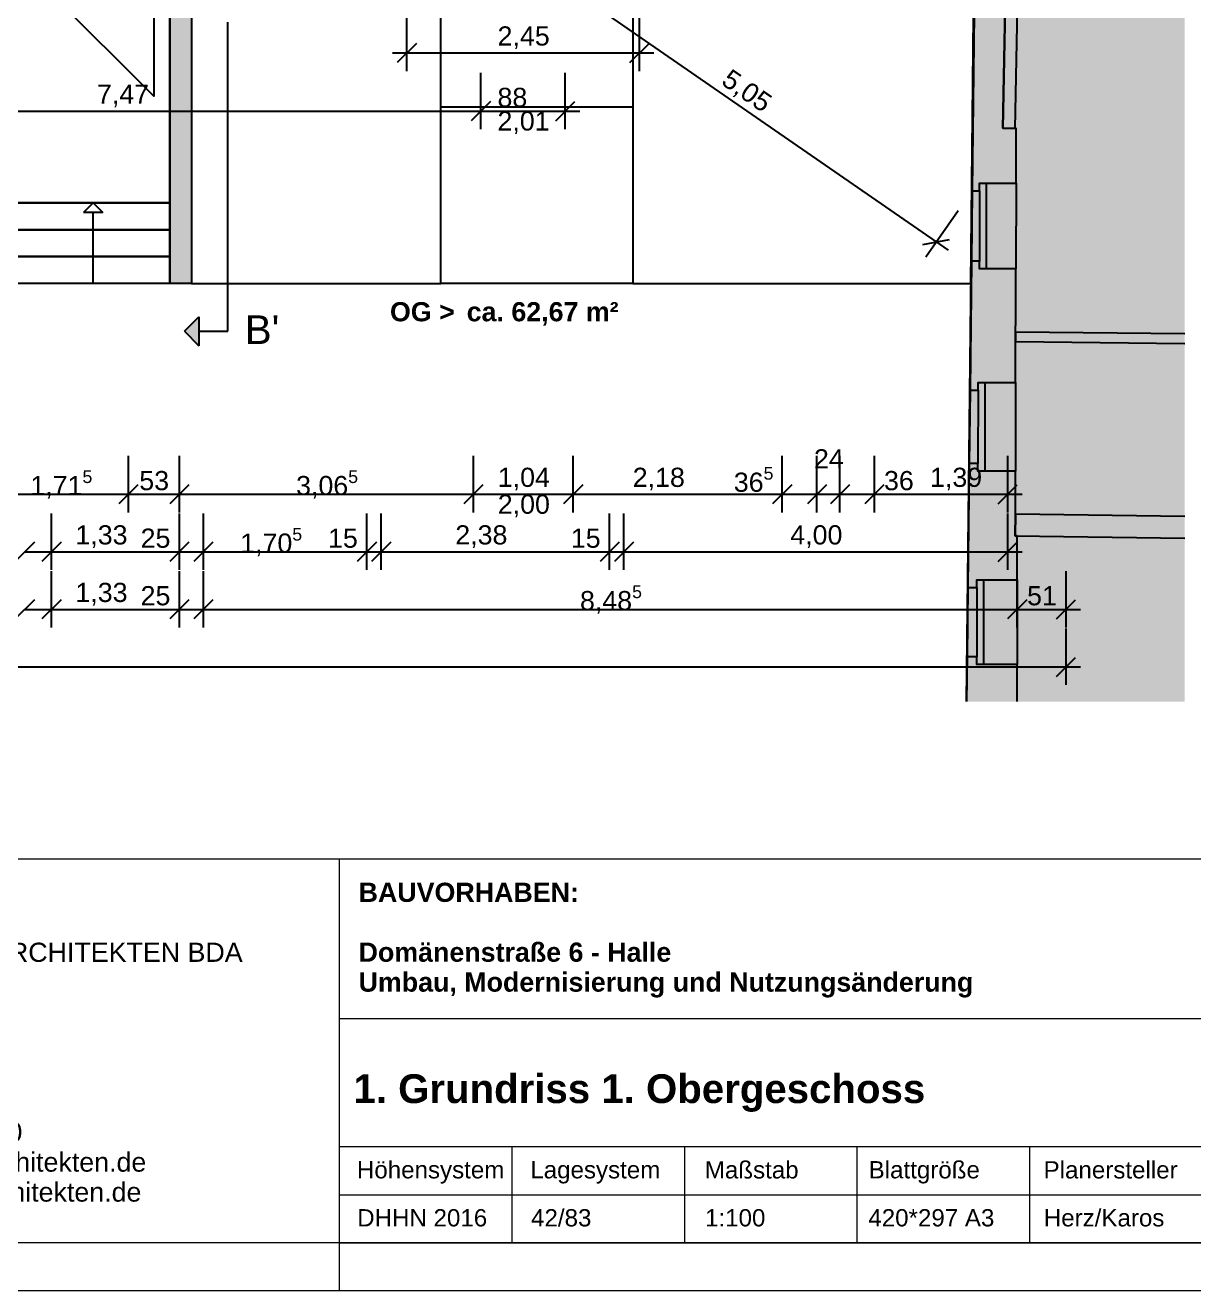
# Model space of a CAD drawing. Header units: centimetres. Extents: x 0 to 44.9, y 0 to 29.7.
# Drawn here: x 19.72 to 31.91, y 0 to 13.19 of the extents above; entities that cross this region are included whole.
import ezdxf
from ezdxf.xclip import XClip

# ---------------------------------------------------------------- set-up
doc = ezdxf.new("R2010")
doc.units = ezdxf.units.CM
doc.header["$MEASUREMENT"] = 0
doc.header["$XCLIPFRAME"] = 0
doc.linetypes.add('Strichpunktlinie', pattern=[0.670278, 0.352778, -0.176389, 0, -0.141111])
for name, color, linetype in [('A-Bemaßung 1_100', 7, 'Continuous'), ('A-Bemaßung 1_200', 7, 'Continuous'), ('A-Räume NEU.Neu', 7, 'Continuous'), ('A-Schnittlinien.Marker', 7, 'Continuous'), ('A-Schraffuren', 7, 'Continuous'), ('A-Treppen', 7, 'Continuous'), ('A-Wand Aussen', 7, 'Continuous'), ('A-Wand Innen', 7, 'Continuous'), ('FENSTERRAHMEN', 7, 'Continuous'), ('FENSTERÖFFNUNG', 7, 'Continuous'), ('Layout-Plankopf.Layout', 7, 'Continuous'), ('Layout-Zeichnung.Layout', 7, 'Continuous'), ('Neubau_A-Bemaßung 1_100', 7, 'Continuous'), ('Neubau_A-Treppen', 7, 'Continuous'), ('Neubau_A-Wand Aussen', 7, 'Continuous'), ('Treppe_Rampe', 7, 'Continuous')]:
    doc.layers.add(name, color=color, linetype=linetype)
doc.styles.add('ERSTELLTER_STIL_3', font='')
doc.styles.add('ERSTELLTER_STIL_4', font='')
doc.styles.get('ERSTELLTER_STIL_3').set_extended_font_data('Arial')
doc.styles.get('ERSTELLTER_STIL_4').set_extended_font_data('Arial', bold=True)

# ---------------------------------------------------------------- blocks, each defined once
blk = doc.blocks.new('Planrahmen 25[1]', base_point=(42, 0))
at = {"layer": 'Layout-Plankopf.Layout', "color": 7, "linetype": 'Continuous', "lineweight": 13, "ltscale": 10}
for p, q in [((41.5, 0.5), (2, 0.5)), ((23, 0), (23, 0.5)), ((42, 0), (0, 0))]:
    blk.add_line(p, q, dxfattribs=at)
blk = doc.blocks.new('Zeichnung_2_1', base_point=(5.828, 14.236))
at = {"linetype": 'Continuous', "lineweight": 0, "true_color": 0x777777}
blk.add_hatch(color=8, dxfattribs=at).paths.add_polyline_path([(29.625, 14.343), (29.539, 6.142), (31.815, 6.142), (31.815, 13.775), (35.6, 13.775), (35.6, 14.636), (30.579, 14.791), (30.576, 14.343)])
at = {"layer": 'A-Schnittlinien.Marker', "linetype": 'Continuous', "lineweight": 0, "true_color": 0x000000}
blk.add_hatch(color=18, dxfattribs=at).paths.add_polyline_path([(21.383, 10.004), (21.533, 9.854), (21.533, 10.154)])
at = {"layer": 'A-Schraffuren', "linetype": 'Continuous', "lineweight": 13, "true_color": 0x9f9f9f}
for points in [[(29.598, 11.47), (29.674, 11.47), (29.675, 11.55), (30.055, 11.549), (30.056, 12.12), (29.918, 12.121), (29.954, 14.101), (32.149, 14.155), (32.964, 14.175), (34.498, 14.224), (34.489, 14.474), (34.569, 14.477), (34.561, 14.605), (33.08, 14.575), (32.064, 14.569), (29.631, 14.555)], [(30.053, 10.655), (29.673, 10.656), (29.673, 10.736), (29.59, 10.736), (29.575, 9.391), (29.66, 9.391), (29.66, 9.471), (30.051, 9.47)], [(29.658, 8.625), (29.567, 8.625), (29.553, 7.331), (29.647, 7.331), (29.647, 7.411), (30.046, 7.411), (30.067, 7.411), (30.067, 7.87), (30.047, 7.87), (30.048, 8.096), (30.049, 8.544), (29.658, 8.545)], [(29.545, 6.608), (29.54, 6.142), (30.067, 6.142), (30.067, 6.528), (29.647, 6.528), (29.647, 6.608)]]:
    blk.add_hatch(color=253, dxfattribs=at).paths.add_polyline_path(points)
at = {"layer": 'Neubau_A-Wand Aussen', "linetype": 'Continuous', "lineweight": 18, "true_color": 0xefefef}
blk.add_hatch(color=7, dxfattribs=at).paths.add_polyline_path([(21.233, 10.503), (21.456, 10.503), (21.456, 13.504), (21.233, 13.504)])
at = {"color": 7, "linetype": 'Continuous', "lineweight": 25, "ltscale": 10, "flags": 128}
blk.add_lwpolyline([(35.6, 14.636), (30.579, 14.791), (30.576, 14.343), (29.625, 14.343), (29.539, 6.142)], dxfattribs=at)
at = {"layer": 'A-Bemaßung 1_100', "color": 7, "linetype": 'Continuous', "lineweight": 25, "ltscale": 10}
for p, q in [((24.473, 12.112), (24.473, 12.7)), ((25.355, 12.112), (25.355, 12.7)), ((17.003, 12.3), (24.473, 12.3)), ((24.574, 12.4), (24.373, 12.199)), ((24.473, 12.3), (25.355, 12.3)), ((25.255, 12.199), (25.455, 12.4)), ((25.355, 12.3), (25.505, 12.3)), ((20.799, 8.116), (20.799, 8.704)), ((21.331, 8.116), (21.331, 8.704)), ((24.397, 8.116), (24.397, 8.704)), ((25.437, 8.116), (25.437, 8.704)), ((27.616, 8.116), (27.616, 8.704)), ((27.979, 8.116), (27.979, 8.704)), ((28.219, 8.116), (28.219, 8.704)), ((28.578, 8.116), (28.578, 8.704)), ((29.968, 8.116), (29.968, 8.704)), ((20.899, 8.404), (20.699, 8.204)), ((21.431, 8.404), (21.231, 8.204)), ((24.497, 8.404), (24.297, 8.204)), ((25.537, 8.404), (25.337, 8.204)), ((27.716, 8.404), (27.516, 8.204)), ((28.079, 8.404), (27.879, 8.204)), ((28.319, 8.404), (28.119, 8.204)), ((28.678, 8.404), (28.477, 8.204)), ((29.867, 8.204), (30.068, 8.404)), ((19.084, 8.304), (20.799, 8.304)), ((20.799, 8.304), (21.331, 8.304)), ((21.331, 8.304), (24.397, 8.304)), ((24.397, 8.304), (25.437, 8.304)), ((25.437, 8.304), (27.616, 8.304)), ((27.616, 8.304), (27.979, 8.304)), ((27.979, 8.304), (28.219, 8.304)), ((28.219, 8.304), (28.578, 8.304)), ((28.578, 8.304), (29.968, 8.304)), ((29.968, 8.304), (30.118, 8.304)), ((19.998, 7.516), (19.998, 8.104)), ((21.331, 7.516), (21.331, 8.104)), ((21.581, 7.516), (21.581, 8.104)), ((23.285, 7.516), (23.285, 8.104)), ((23.435, 7.516), (23.435, 8.104)), ((25.817, 7.516), (25.817, 8.104)), ((25.967, 7.516), (25.967, 8.104)), ((29.968, 7.516), (29.968, 8.104)), ((19.819, 7.804), (19.618, 7.604)), ((20.099, 7.804), (19.898, 7.604)), ((21.431, 7.804), (21.231, 7.604)), ((21.681, 7.804), (21.481, 7.604)), ((23.385, 7.804), (23.185, 7.604)), ((23.535, 7.804), (23.335, 7.604)), ((25.917, 7.804), (25.717, 7.604)), ((26.067, 7.804), (25.867, 7.604)), ((29.867, 7.604), (30.068, 7.804)), ((19.718, 7.704), (19.998, 7.704)), ((19.998, 7.704), (21.331, 7.704)), ((21.331, 7.704), (21.581, 7.704)), ((21.581, 7.704), (23.285, 7.704)), ((23.285, 7.704), (23.435, 7.704)), ((23.435, 7.704), (25.817, 7.704)), ((25.817, 7.704), (25.967, 7.704)), ((25.967, 7.704), (29.968, 7.704)), ((29.968, 7.704), (30.118, 7.704)), ((19.998, 6.916), (19.998, 7.504)), ((21.331, 6.916), (21.331, 7.504)), ((21.581, 6.916), (21.581, 7.504)), ((30.068, 6.916), (30.068, 7.504)), ((30.576, 6.916), (30.576, 7.504)), ((19.819, 7.204), (19.618, 7.004)), ((20.099, 7.204), (19.898, 7.004)), ((21.431, 7.204), (21.231, 7.004)), ((21.681, 7.204), (21.481, 7.004)), ((30.168, 7.204), (29.967, 7.004)), ((30.476, 7.004), (30.676, 7.204)), ((19.718, 7.104), (19.998, 7.104)), ((19.998, 7.104), (21.331, 7.104)), ((21.331, 7.104), (21.581, 7.104)), ((21.581, 7.104), (30.068, 7.104)), ((30.068, 7.104), (30.576, 7.104)), ((30.576, 7.104), (30.726, 7.104)), ((30.576, 6.316), (30.576, 6.904)), ((30.476, 6.404), (30.676, 6.604)), ((5.828, 6.504), (30.576, 6.504)), ((30.576, 6.504), (30.726, 6.504))]:
    blk.add_line(p, q, dxfattribs=at)
at = {"layer": 'A-Bemaßung 1_200', "color": 7, "linetype": 'Continuous', "lineweight": 25, "ltscale": 10}
for p, q in [((25.067, 13.808), (29.223, 10.935)), ((29.116, 10.781), (29.45, 11.264)), ((29.084, 10.91), (29.362, 10.961)), ((29.223, 10.935), (29.346, 10.85))]:
    blk.add_line(p, q, dxfattribs=at)
at = {"layer": 'A-Schnittlinien.Marker', "color": 7, "linetype": 'Continuous', "lineweight": 25, "ltscale": 10}
for p, q in [((21.383, 10.004), (21.533, 10.154)), ((21.533, 10.154), (21.533, 9.854)), ((21.383, 10.004), (21.533, 9.854))]:
    blk.add_line(p, q, dxfattribs=at)
at = {"layer": 'A-Schnittlinien.Marker', "color": 7, "linetype": 'Strichpunktlinie', "lineweight": 25, "ltscale": 10, "flags": 128}
blk.add_lwpolyline([(21.533, 10.004), (21.837, 10.004), (21.837, 28.571), (21.533, 28.571)], dxfattribs=at)
at = {"layer": 'A-Schraffuren', "color": 7, "linetype": 'Continuous', "lineweight": 25, "ltscale": 10, "flags": 128}
for points in [[(29.598, 11.47), (29.674, 11.47), (29.675, 11.55), (30.055, 11.549), (30.056, 12.12), (29.918, 12.121), (29.954, 14.101), (32.149, 14.155), (32.964, 14.175), (34.498, 14.224), (34.489, 14.474), (34.569, 14.477), (34.561, 14.605), (33.08, 14.575), (32.064, 14.569), (29.631, 14.555)], [(30.053, 10.655), (29.673, 10.656), (29.673, 10.736), (29.59, 10.736), (29.575, 9.391), (29.66, 9.391), (29.66, 9.471), (30.051, 9.47)], [(29.658, 8.625), (29.567, 8.625), (29.553, 7.331), (29.647, 7.331), (29.647, 7.411), (30.046, 7.411), (30.067, 7.411), (30.067, 7.87), (30.047, 7.87), (30.048, 8.096), (30.049, 8.544), (29.658, 8.545)]]:
    blk.add_lwpolyline(points, close=True, dxfattribs=at)
blk.add_lwpolyline([(30.067, 6.142), (30.067, 6.528), (29.647, 6.528), (29.647, 6.608), (29.545, 6.608), (29.54, 6.142)], dxfattribs=at)
at = {"layer": 'A-Treppen', "color": 7, "linetype": 'Continuous', "lineweight": 25, "ltscale": 10, "flags": 128}
for points in [[(24.058, 10.503), (24.058, 14.343), (21.456, 14.343), (21.456, 10.503)], [(29.623, 14.343), (26.058, 14.343), (26.058, 12.343), (26.058, 10.503), (29.585, 10.503)]]:
    blk.add_lwpolyline(points, close=True, dxfattribs=at)
at = {"layer": 'A-Wand Aussen', "color": 7, "linetype": 'Continuous', "lineweight": 25, "ltscale": 10, "flags": 128}
for points in [[(29.954, 14.101), (29.918, 12.121)], [(30.047, 12.119), (30.084, 14.099)], [(29.918, 12.121), (30.047, 12.119)], [(30.051, 9.996), (30.05, 9.896)], [(31.815, 9.977), (30.051, 9.996)], [(30.05, 9.896), (31.815, 9.877)]]:
    blk.add_lwpolyline(points, dxfattribs=at)
at = {"layer": 'A-Wand Innen', "color": 7, "linetype": 'Continuous', "lineweight": 25, "ltscale": 10, "flags": 128}
for points in [[(30.048, 8.096), (30.045, 7.87)], [(31.815, 8.072), (30.048, 8.096)], [(30.045, 7.87), (31.815, 7.846)]]:
    blk.add_lwpolyline(points, dxfattribs=at)
at = {"layer": 'FENSTERRAHMEN', "color": 7, "linetype": 'Continuous', "lineweight": 25, "ltscale": 10}
for p, q in [((29.745, 11.55), (29.743, 10.656)), ((29.674, 11.47), (29.673, 10.736)), ((29.66, 9.391), (29.658, 8.625)), ((29.73, 9.47), (29.728, 8.545)), ((29.717, 7.411), (29.717, 6.528)), ((29.647, 7.331), (29.647, 6.608))]:
    blk.add_line(p, q, dxfattribs=at)
at = {"layer": 'FENSTERÖFFNUNG', "color": 7, "linetype": 'Continuous', "lineweight": 25, "ltscale": 10}
for p, q in [((30.055, 11.549), (30.053, 10.655)), ((29.598, 11.47), (29.59, 10.736)), ((29.575, 9.391), (29.567, 8.625)), ((30.051, 9.47), (30.049, 8.544)), ((30.067, 7.411), (30.067, 6.528)), ((29.553, 7.331), (29.545, 6.608))]:
    blk.add_line(p, q, dxfattribs=at)
at = {"layer": 'Neubau_A-Bemaßung 1_100', "color": 7, "linetype": 'Continuous', "lineweight": 25, "ltscale": 10}
for p, q in [((23.702, 12.718), (23.702, 13.406)), ((26.129, 12.718), (26.129, 13.406)), ((23.802, 13.006), (23.602, 12.806)), ((26.029, 12.806), (26.229, 13.006)), ((23.552, 12.906), (23.702, 12.906)), ((23.702, 12.906), (26.129, 12.906)), ((26.129, 12.906), (26.279, 12.906))]:
    blk.add_line(p, q, dxfattribs=at)
at = {"layer": 'Neubau_A-Treppen', "color": 7, "linetype": 'Continuous', "lineweight": 25, "ltscale": 10}
for p, q in [((20.433, 11.343), (20.333, 11.243)), ((20.533, 11.243), (20.333, 11.243)), ((20.433, 11.343), (20.533, 11.243)), ((20.433, 10.503), (20.433, 11.243))]:
    blk.add_line(p, q, dxfattribs=at)
at = {"layer": 'Neubau_A-Treppen', "color": 7, "linetype": 'Continuous', "lineweight": 25, "ltscale": 10, "flags": 128}
for points in [[(21.233, 11.343), (19.59, 11.343), (19.59, 14.343), (20.016, 14.343), (20.016, 15.004), (21.216, 15.004), (21.216, 14.343), (21.233, 14.343)], [(26.058, 10.503), (24.058, 10.503), (24.058, 12.343), (26.058, 12.343)], [(21.233, 11.063), (19.633, 11.063), (19.633, 11.343), (21.233, 11.343)], [(21.233, 10.783), (19.633, 10.783), (19.633, 11.063), (21.233, 11.063)], [(21.233, 10.503), (19.633, 10.503), (19.633, 10.783), (21.233, 10.783)]]:
    blk.add_lwpolyline(points, close=True, dxfattribs=at)
at = {"layer": 'Neubau_A-Wand Aussen', "color": 7, "linetype": 'Continuous', "lineweight": 25, "ltscale": 10, "flags": 128}
for points in [[(21.066, 13.504), (21.066, 12.454), (20.016, 13.504)], [(21.233, 10.503), (21.233, 13.504), (21.456, 13.504), (21.456, 10.503)]]:
    blk.add_lwpolyline(points, close=True, dxfattribs=at)
at = {"layer": 'Treppe_Rampe', "color": 7, "linetype": 'Continuous', "lineweight": 25, "ltscale": 10, "flags": 128}
blk.add_lwpolyline([(29.539, 6.142), (29.631, 14.82), (35.6, 14.636)], dxfattribs=at)
at = {"layer": 'A-Bemaßung 1_100', "color": 7, "linetype": 'Continuous', "lineweight": 25, "char_height": 0.2, "attachment_point": 7, "style": 'ERSTELLTER_STIL_3'}
for s, insert, width in [('\\A1;{\\pql;\\fArial|b0|i0|c0|p38;2,45}', (24.649, 12.946), 0.53212), ('\\A1;{\\pql;\\fArial|b0|i0|c0|p38;7,47}', (20.472, 12.34), 0.53212), ('\\A1;{\\pql;\\fArial|b0|i0|c0|p38;88}', (24.648, 12.34), 0.30354), ('\\A1;{\\pql;\\fArial|b0|i0|c0|p38;2,01}', (24.648, 12.06), 0.53212), ('\\A1;{\\pql;\\fArial|b0|i0|c0|p38;24}', (27.948, 8.574), 0.30354), ('\\A1;{\\pql;\\fArial|b0|i0|c0|p38;1,04}', (24.651, 8.344), 0.53212), ('\\A1;{\\pql;\\fArial|b0|i0|c0|p38;2,18}', (26.058, 8.344), 0.53212), ('\\A1;{\\pql;\\fArial|b0|i0|c0|p38;1,39}', (29.158, 8.344), 0.53212), ('\\A1;{\\pql;\\fArial|b0|i0|c0|p38;53}', (20.913, 8.344), 0.30354), ('\\A1;{\\pql;\\fArial|b0|i0|c0|p38;36}', (28.678, 8.344), 0.30354), ('\\A1;{\\pql;\\fArial|b0|i0|c0|p38;2,00}', (24.651, 8.064), 0.53212), ('\\A1;{\\pql;\\fArial|b0|i0|c0|p38;1,33}', (20.247, 7.744), 0.53212), ('\\A1;{\\pql;\\fArial|b0|i0|c0|p38;25}', (20.927, 7.744), 0.30354), ('\\A1;{\\pql;\\fArial|b0|i0|c0|p38;15}', (22.881, 7.744), 0.30354), ('\\A1;{\\pql;\\fArial|b0|i0|c0|p38;2,38}', (24.208, 7.744), 0.53212), ('\\A1;{\\pql;\\fArial|b0|i0|c0|p38;15}', (25.413, 7.744), 0.30354), ('\\A1;{\\pql;\\fArial|b0|i0|c0|p38;4,00}', (27.701, 7.744), 0.53212), ('\\A1;{\\pql;\\fArial|b0|i0|c0|p38;1,33}', (20.247, 7.144), 0.53212), ('\\A1;{\\pql;\\fArial|b0|i0|c0|p38;25}', (20.927, 7.144), 0.30354), ('\\A1;{\\pql;\\fArial|b0|i0|c0|p38;51}', (30.17, 7.144), 0.30354)]:
    blk.add_mtext(s, dxfattribs=dict(at, insert=insert, width=width))
for s, insert in [('\\A1;{\\pql;\\fArial|b0|i0|c0|p38;36\\fArial|b0|i0|c0|p38;\\A1{\\H.66x;\\S5^  ;}}', (27.112, 8.272)), ('\\A1;{\\pql;\\fArial|b0|i0|c0|p38;1,71\\fArial|b0|i0|c0|p38;\\A1{\\H.66x;\\S5^  ;}}', (19.777, 8.237)), ('\\A1;{\\pql;\\fArial|b0|i0|c0|p38;3,06\\fArial|b0|i0|c0|p38;\\A1{\\H.66x;\\S5^  ;}}', (22.548, 8.237)), ('\\A1;{\\pql;\\fArial|b0|i0|c0|p38;1,70\\fArial|b0|i0|c0|p38;\\A1{\\H.66x;\\S5^  ;}}', (21.965, 7.637)), ('\\A1;{\\pql;\\fArial|b0|i0|c0|p38;8,48\\fArial|b0|i0|c0|p38;\\A1{\\H.66x;\\S5^  ;}}', (25.508, 7.037))]:
    blk.add_mtext(s, dxfattribs=dict(at, insert=insert))
at = {"layer": 'A-Bemaßung 1_200', "color": 7, "linetype": 'Continuous', "lineweight": 25, "insert": (26.949, 12.556), "char_height": 0.2, "width": 0.53212, "attachment_point": 7, "rotation": 325.3408, "style": 'ERSTELLTER_STIL_3'}
blk.add_mtext('\\A1;{\\pql;\\fArial|b0|i0|c0|p38;5,05}', dxfattribs=at)
at = {"layer": 'A-Räume NEU.Neu', "color": 7, "linetype": 'Continuous', "lineweight": 25, "insert": (23.527, 10.308), "char_height": 0.2, "attachment_point": 1, "style": 'ERSTELLTER_STIL_4'}
blk.add_mtext('\\A1;{\\pql;\\fArial|b1|i0|c0|p38;OG >^Ica. 6\\fArial|b1|i0|c0|p38;2,67\\fArial|b1|i0|c0|p38; m²}', dxfattribs=at)
at = {"layer": 'A-Schnittlinien.Marker', "color": 7, "linetype": 'Continuous', "lineweight": 25, "insert": (22.014, 10.171), "char_height": 0.3, "attachment_point": 1, "style": 'ERSTELLTER_STIL_3'}
blk.add_mtext("\\A1;{\\pql;\\fArial|b0|i0|c0|p38;B\\fArial|b0|i0|c0|p38;'}", dxfattribs=at)

msp = doc.modelspace()

# ---------------------------------------------------------------- linework, layer by layer
at = {"layer": 'Layout-Plankopf.Layout', "color": 7, "linetype": 'Continuous', "lineweight": 13, "ltscale": 10}
for p, q in [((41.5, 4.5), (2, 4.5)), ((23, 0.5), (23, 4.5)), ((41.5, 2.836), (23, 2.836)), ((41.5, 1.5), (23, 1.5)), ((23, 0.5), (23, 1.5)), ((24.8, 0.5), (24.8, 1.5)), ((26.6, 0.5), (26.6, 1.5)), ((28.4, 0.5), (28.4, 1.5)), ((30.2, 0.5), (30.2, 1.5)), ((23, 1), (35.6, 1)), ((23, 0.5), (41.5, 0.5)), ((39.5, 0.5), (23.438, 0.5))]:
    msp.add_line(p, q, dxfattribs=at)

# ---------------------------------------------------------------- block references
at = {"layer": 'Layout-Plankopf.Layout', "color": 7, "linetype": 'Continuous', "lineweight": 18, "ltscale": 10}
msp.add_blockref('Planrahmen 25[1]', (42, 0), dxfattribs=at)

# ---------------------------------------------------------------- texts
at = {"layer": 'Layout-Plankopf.Layout', "color": 7, "linetype": 'Continuous', "lineweight": 13, "char_height": 0.2, "attachment_point": 1, "style": 'ERSTELLTER_STIL_4'}
for s, insert, line_spacing_factor in [('\\A1;{\\pql;\\fArial|b1|i0|c0|p38;ARCHITEKT:\\P\\pql;\\fArial|b1|i0|c0|p38;\\P\\pql;\\fArial|b0|i0|c0|p38;BEHZADI + PARTNER ARCHITEKTEN BDA\\P\\pql;\\fArial|b0|i0|c0|p38;GENERALPLANUNG\\P\\pql;\\fArial|b0|i0|c0|p38;Nikolaistraße 33 / 37\\P\\pql;\\fArial|b0|i0|c0|p38;04109\\fArial|b0|i0|c0|p38; \\fArial|b0|i0|c0|p38;Leipzig\\P\\pql;\\fArial|b0|i0|c0|p38;\\P\\pql;\\pt1;\\fArial|b0|i0|c0|p38;Tel: ^I\\fArial|b0|i0|c0|p38;0341 - 124 699 0\\P\\pql;\\pt1;\\fArial|b0|i0|c0|p38;Fax: ^I\\fArial|b0|i0|c0|p38;0341 - 124 699 20\\P\\pql;\\pt1;\\fArial|b0|i0|c0|p38;E-Mail: ^I\\fArial|b0|i0|c0|p38;info@behzadi-architekten.de\\P\\pql;\\pt1;\\fArial|b0|i0|c0|p38;Web: ^I\\fArial|b0|i0|c0|p38;www.behzadi-architekten.de}', (16.426, 4.254), 0.937445), ('\\A1;{\\pql;\\fArial|b1|i0|c0|p38;BAUVORHABEN:\\P\\pql;\\fArial|b1|i0|c0|p38;\\P\\pql;\\fArial|b1|i0|c0|p38;Domänenstraße 6 - Halle\\P\\pql;\\fArial|b1|i0|c0|p38;Umbau, Modernisierung und Nutzungsänderung}', (23.2, 4.254), 0.935873)]:
    msp.add_mtext(s, dxfattribs=dict(at, insert=insert, line_spacing_factor=line_spacing_factor))
at = {"layer": 'Layout-Plankopf.Layout', "color": 7, "linetype": 'Continuous', "lineweight": 13}
for s, insert, char_height, attachment_point, style in [('\\A1;{\\pqc;\\fArial|b1|i0|c0|p38;1.\\fArial|b1|i0|c0|p38; \\fArial|b1|i0|c0|p38;Grundriss 1. Obergeschoss}', (26.127, 1.864), 0.3, 8, 'ERSTELLTER_STIL_4'), ('\\A1;{\\pqc;\\fArial|b0|i0|c0|p38;Höhensystem}', (23.951, 1.234), 0.18, 5, 'ERSTELLTER_STIL_3'), ('\\A1;{\\pqc;\\fArial|b0|i0|c0|p38; Lagesystem}', (25.633, 1.234), 0.18, 5, 'ERSTELLTER_STIL_3'), ('\\A1;{\\pqc;\\fArial|b0|i0|c0|p38;Maßstab}', (27.299, 1.259), 0.18, 5, 'ERSTELLTER_STIL_3'), ('\\A1;{\\pqc;\\fArial|b0|i0|c0|p38;Blattgröße}', (29.098, 1.234), 0.18, 5, 'ERSTELLTER_STIL_3'), ('\\A1;{\\pqc;\\fArial|b0|i0|c0|p38;Planersteller}', (31.041, 1.259), 0.18, 5, 'ERSTELLTER_STIL_3'), ('\\A1;{\\pqc;\\fArial|b0|i0|c0|p38;DHHN 2016}', (23.863, 0.759), 0.18, 5, 'ERSTELLTER_STIL_3'), ('\\A1;{\\pqc;\\fArial|b0|i0|c0|p38; 42/83}', (25.278, 0.759), 0.18, 5, 'ERSTELLTER_STIL_3'), ('\\A1;{\\pqc;\\fArial|b0|i0|c0|p38;1:100}', (27.127, 0.759), 0.18, 5, 'ERSTELLTER_STIL_3'), ('\\A1;{\\pqc;\\fArial|b0|i0|c0|p38;420*297 A3}', (29.172, 0.759), 0.18, 5, 'ERSTELLTER_STIL_3'), ('\\A1;{\\pqc;\\fArial|b0|i0|c0|p38;Herz\\fArial|b0|i0|c0|p38;/Karos}', (30.973, 0.759), 0.18, 5, 'ERSTELLTER_STIL_3')]:
    msp.add_mtext(s, dxfattribs=dict(at, insert=insert, char_height=char_height, attachment_point=attachment_point, style=style))

# ---------------------------------------------------------------- next in the draw order: block references
at = {"layer": 'Layout-Zeichnung.Layout', "color": 7, "linetype": 'Continuous', "lineweight": 13, "ltscale": 10}
ref = msp.add_blockref('Zeichnung_2_1', (5.828, 14.236), dxfattribs=at)
XClip(ref).set_block_clipping_path([(2.0016751041, 6.1420898048), (31.8145969295, 6.1420898048), (31.8145969295, 13.7749383334), (35.6, 13.7749383334), (35.6, 28.8042202536), (2.0016751041, 28.8042202536)])

doc.saveas('drawing.dxf')
